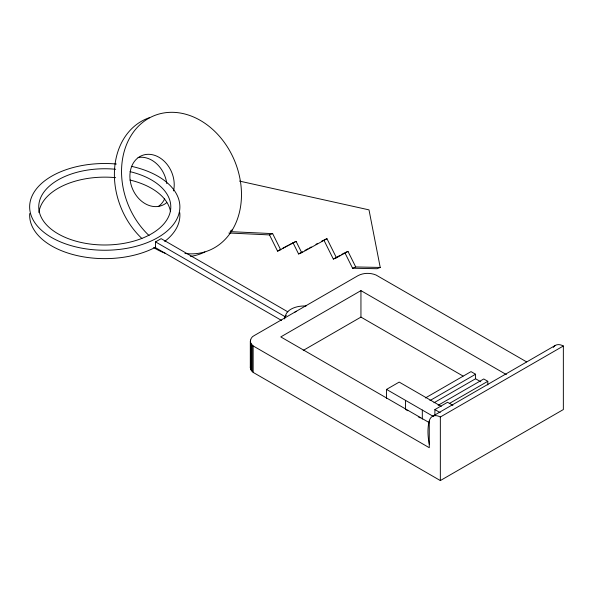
<?xml version="1.0" encoding="UTF-8"?>
<svg xmlns="http://www.w3.org/2000/svg" width="593" height="593" viewBox="0 0 593 593"><rect width="100%" height="100%" fill="white"/><g stroke="black" fill="none" stroke-linecap="round" stroke-linejoin="round"><path stroke-width="0.89" d="M526.628 361.893L375.992 275.004C370.284 272.661 363.45 272.765 357.972 275.686L254.33 335.519C250.009 337.247 248.852 343.451 253.152 345.927L429.265 447.7L429.265 421.015M440.34 480.567L440.34 417.005L563.35 345.993L563.35 409.548L440.34 480.567L253.152 372.397L250.787 369.624L250.32 367.578L250.32 341.108M250.32 367.578L250.439 366.548M281.497 320.413L155.544 247.696L155.544 241.885L161.14 238.653L287.857 311.851M155.544 241.885L284.707 316.454L286.293 315.535M506.363 374.583L360.944 290.629L280.778 336.913L429.391 422.713M303.223 350.426L360.944 317.099L463.044 376.051M386.532 398.444L386.532 389.408L399.193 382.092L441.266 406.383M425.411 397.947L471.02 371.618L475.564 374.242L475.564 378.757L433.957 402.78M429.955 400.571L475.564 374.242M438.138 405.301L483.755 378.964L487.794 381.299L487.794 384.916M434.891 415.611L434.891 409.585L447.559 402.269L452.911 405.36M449.383 403.477L487.794 381.299M432.408 416.382L555.419 345.363M228.883 232.997L269.504 234.91L277.591 251.165L280.83 249.371M282.446 248.474L287.301 245.791M288.917 244.894L296.092 241.381L301.718 252.685L326.965 238.712L336.461 257.792L347.987 251.41L355.726 266.961L380.224 267.436L369.002 209.87L239.52 181.095M277.591 251.165L296.092 241.381M292.964 242.656L298.583 253.967L302.534 251.78M304.898 250.468L308.056 248.719M309.635 247.852L311.214 246.977M315.943 244.353L317.522 243.478M321.465 241.299L323.044 240.424M323.837 239.987L333.325 259.067L340.241 255.242M341.783 254.39L344.088 253.115M230.736 230.558L232.352 229.899M269.504 234.91L272.639 233.627L280.726 249.883M324.616 239.668L326.965 238.712M298.583 253.967L301.718 252.685M347.987 251.41L344.852 252.692L352.59 268.236L377.089 268.718L380.224 267.436M333.325 259.067L336.461 257.792M352.59 268.236L355.726 266.961M230.166 231.633L272.639 233.627M475.564 378.757L480.775 381.766M434.891 409.585L440.176 412.632M386.532 389.408L433.32 416.419M407.806 410.727L405.538 409.422L405.538 400.379M418.273 416.775L420.296 417.939M422.312 410.067L422.312 419.103M360.944 290.629L360.944 317.099M284.707 316.454L284.707 318.945M253.152 345.927L253.152 372.397M252.151 345.067L252.151 371.537M251.358 344.133L251.358 370.61M250.787 343.154L250.787 369.624M250.439 340.078L250.439 368.616M179.753 212.657A75.118 43.371 0 0 1 164.721 241.403M155.662 247.17A75.118 43.371 0 0 1 73.235 254.627A75.118 43.371 0 0 1 29.709 213.532M38.908 212.561A66.031 38.122 0 0 1 115.65 177.663M130.037 180.05A66.031 38.122 0 0 1 170.502 211.649M131.327 166.307A75.118 43.371 0 0 1 156.226 238.468A75.118 43.371 0 0 1 33 219.684A75.118 43.371 0 0 1 116.354 164.024M130.037 171.651A66.031 38.122 0 0 1 148.813 235.273A66.031 38.122 0 0 1 41.354 217.498A66.031 38.122 0 0 1 115.65 169.272M429.265 444.15A57.862 33.408 60 0 1 428.746 422.905L429.584 419.866A16.774 9.688 60 0 1 440.34 417.005M294.862 312.14A12.653 7.301 0 0 1 296.456 311.258M285.433 316.936A18.976 10.956 0 0 1 306.062 306.018M553.306 347.402A16.774 9.688 60 0 1 563.35 345.993M149.043 235.554A72.746 57.573 67.8 0 1 143.588 121.691A72.746 57.573 67.8 0 1 237.408 168.531A72.746 57.573 67.8 0 1 184.912 253.456M166.752 202.613A26.885 21.274 67.8 0 1 131.653 186.617A26.885 21.274 67.8 0 1 150.355 154.402A26.885 21.274 67.8 0 1 173.549 190.909M165.284 253.285A72.746 57.573 67.8 0 1 153.669 247.57M141.883 238.475A72.746 57.573 67.8 0 1 114.545 169.428A72.746 57.573 67.8 0 1 149.532 117.651M204.874 251.981A72.746 57.573 67.8 0 1 190.472 256.369M138.05 157.523A26.885 21.274 67.8 0 1 166.796 183.622M164.639 198.907A26.885 21.274 67.8 0 1 158.309 206.512"/></g></svg>
